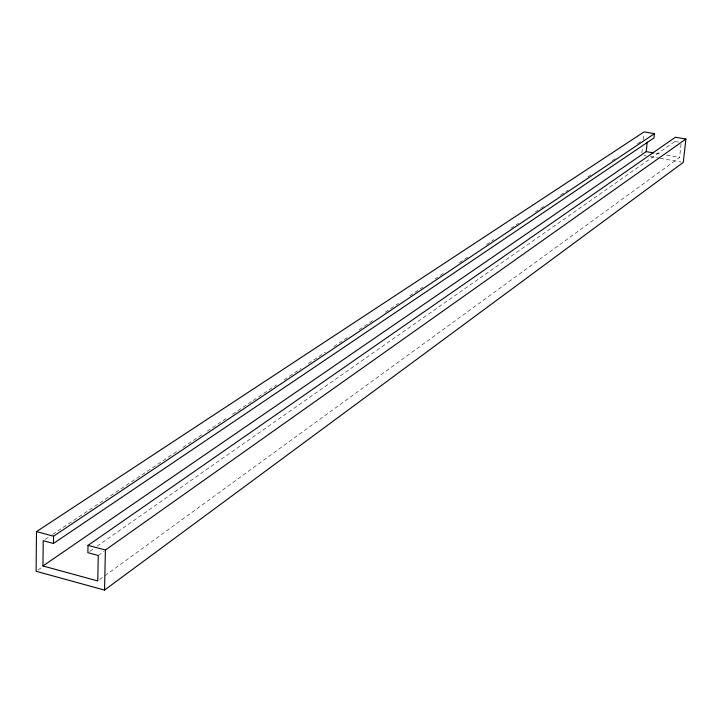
<?xml version="1.0" encoding="UTF-8"?>
<svg xmlns="http://www.w3.org/2000/svg" width="722" height="722" viewBox="0 0 722 722"><rect width="100%" height="100%" fill="white"/><g stroke="black" fill="none" stroke-linecap="round" stroke-linejoin="round"><path stroke-width="0.54" stroke-dasharray="3.61 2.71" d="M641.858 152.911L642.318 148.488M643.248 139.653L643.825 134.121M97.1 546.22L674.917 141.494L675.151 139.364M105.051 575.642L679.573 157.414L681.216 142.568M99.582 579.622L104.139 576.3M98.273 555.489L103.797 551.581M89.709 551.4L93.4 548.81M37.959 570.01L42.598 566.815M45.098 539.451L48.843 536.951M52.598 534.442L179.128 449.914M182.883 447.414L203.496 433.633M207.25 431.133L227.863 417.361M232.556 414.229L252.24 401.08M253.178 400.457L276.607 384.799M284.107 379.79L300.975 368.518M308.474 363.509L325.342 352.246M333.781 346.605L349.71 335.965M359.087 329.701L374.086 319.684M385.331 312.166L398.454 303.402M409.699 295.894L422.821 287.121M435.005 278.981L445.312 272.095M459.373 262.709L469.688 255.823M486.556 244.55L494.056 239.542M510.923 228.269L518.423 223.26M535.291 211.988L543.729 206.357M560.597 195.084L568.097 190.076M587.78 176.926L592.464 173.794M612.148 160.645L616.841 157.513M637.454 143.741L641.208 141.241M674.917 141.494L679.113 142.207M655.892 153.308L661.271 154.246M666.659 155.176L679.573 157.414M643.816 155.501L646.009 155.889M650.396 156.647L659.168 158.172M660.269 158.371L681.099 161.99"/><path stroke-width="1.08" d="M36.497 531.627L36.1 571.283L104.537 590.082L683.292 162.378L685.9 139.03L675.386 137.243L88.003 545.381L87.867 552.691L98.273 555.489L97.759 580.948L42.941 565.967L43.221 540.706L53.455 543.449L654.015 137.92L654.466 133.678L644.06 131.918L36.497 531.627L53.554 536.184L654.466 133.678M53.455 543.449L53.554 536.184M104.537 590.082L105.403 550.029L685.9 139.03M42.941 565.967L646.208 151.629L647.21 142.135M646.208 151.629L653.744 152.938M88.003 545.381L105.403 550.029"/></g></svg>
